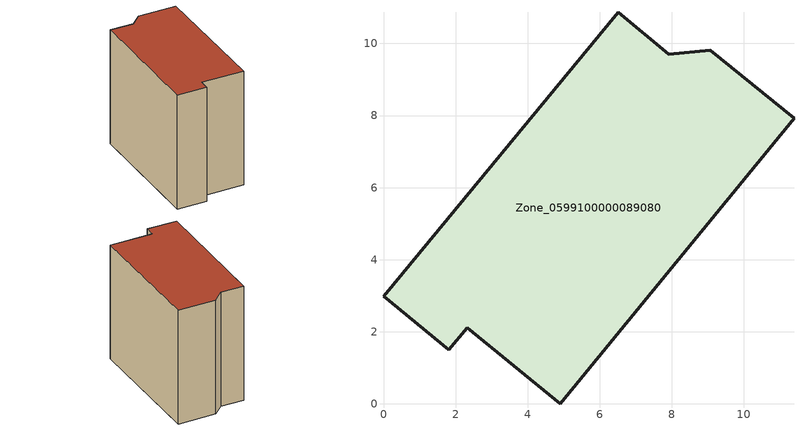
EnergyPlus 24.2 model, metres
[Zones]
Zone_0599100000089080
 floor ground (C_G): 2.32,2.12 1.81,1.5 0,2.99 6.52,10.87 7.92,9.7 9.07,9.81 11.39,7.93 4.91,0 z0
 wall outside (C_F): 11.39,7.93 9.07,9.81 7.92,9.7 6.52,10.87 0,2.99 1.81,1.5 2.32,2.12 4.91,0 11.39,7.93 z0:9.25
 roof outside (C_R): 2.32,2.12 4.91,0 11.39,7.93 9.07,9.81 7.92,9.7 6.52,10.87 0,2.99 1.81,1.5 z9.25
[BUILDING]
Pand.0599100000089080: North Axis=0; Terrain=City; Loads Convergence Tolerance Value=0.04; Temperature Convergence Tolerance Value=0.4; Solar Distribution=FullExterior; Maximum Number of Warmup Days=25; Minimum Number of Warmup Days=1
[Site:Location]
Rotterdam.The.Hague.AP_ZH_NLD Design_Conditions: Latitude=51.96; Longitude=4.45; Time Zone=1; Elevation=-4.5
[SITE:GROUNDTEMPERATURE:BUILDINGSURFACE]
18, 18, 18, 18, 18, 18, 18, 18, 18, 18, 18, 18
[MATERIAL] Thermal Absorptance=0.9; Solar Absorptance=0.7; Visible Absorptance=0.7
Name | Roughness | Thickness | Conductivity | Density | Specific Heat
G.TC.1946 | MediumSmooth | 0.15 | 1 | 540 | 1210
F.TC.1946 | Rough | 0.3 | 0.857143 | 1920 | 840
R.TC.1946 | MediumRough | 0.2 | 0.909091 | 1500 | 1000
[CONSTRUCTION]
C_G: G.TC.1946
C_F: F.TC.1946
C_R: R.TC.1946
[ZONE]
Zone_0599100000089080: Type=1; Multiplier=1; Ceiling Height=Autocalculate; Volume=Autocalculate; Floor Area=autocalculate; Part of Total Floor Area=Yes
[ZONEINFILTRATION:DESIGNFLOWRATE]
Infil_Zone_0599100000089080: Zone or ZoneList or Space or SpaceList=Zone_0599100000089080; Schedule=AlwaysOn; Design Flow Rate Calculation Method=Flow/Area; Flow Rate per Floor Area=0.003; Constant Term Coefficient=1; Temperature Term Coefficient=0; Velocity Term Coefficient=0; Velocity Squared Term Coefficient=0
[HVACTEMPLATE:ZONE:IDEALLOADSAIRSYSTEM]
Zone_0599100000089080: Maximum Heating Supply Air Temperature=50; Minimum Cooling Supply Air Temperature=13; Maximum Heating Supply Air Humidity Ratio=0.0156; Minimum Cooling Supply Air Humidity Ratio=0.0077; Heating Limit=NoLimit; Cooling Limit=NoLimit; Dehumidification Control Type=ConstantSensibleHeatRatio; Cooling Sensible Heat Ratio=0.7; Dehumidification Setpoint=60; Humidification Control Type=None; Humidification Setpoint=30; Outdoor Air Method=None; Outdoor Air Flow Rate per Person=0.00944; Outdoor Air Flow Rate per Zone Floor Area=0; Outdoor Air Flow Rate per Zone=0; Demand Controlled Ventilation Type=None; Outdoor Air Economizer Type=NoEconomizer; Heat Recovery Type=None; Sensible Heat Recovery Effectiveness=0.7; Latent Heat Recovery Effectiveness=0.65
[ZONECONTROL:THERMOSTAT]
ThermostatControl_Zone_0599100000089080: Zone or ZoneList=Zone_0599100000089080; Control Type Schedule=DualSetpointControlType; Control 1=Thermostat_Zone_0599100000089080; Temperature Difference Between Cutout And Setpoint=0
[THERMOSTATSETPOINT:DUALSETPOINT]
Thermostat_Zone_0599100000089080: Heating Setpoint Temperature Schedule=HeatingSetpoint_Zone_0599100000089080; Cooling Setpoint Temperature Schedule=CoolingSetpoint_Zone_0599100000089080
[SCHEDULE:COMPACT]
HeatingSetpoint_Zone_0599100000089080: Through: 12/31, For: AllDays, Until: 24:00, 21
CoolingSetpoint_Zone_0599100000089080: Through: 12/31, For: AllDays, Until: 24:00, 24
DualSetpointControlType: Through: 12/31, For: AllDays, Until: 24:00, 4
AlwaysOn: Through: 12/31, For: AllDays, Until: 24:00, 1
